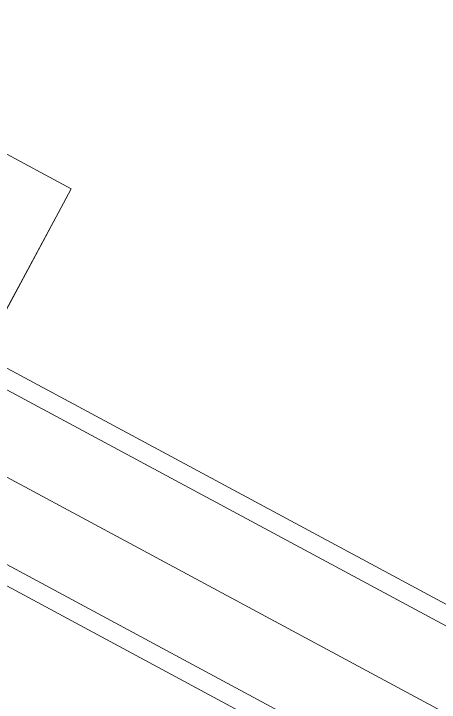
# Model space of a CAD drawing. Header units: millimetres. Extents: x -6949 to 83354, y -55091 to 16861.
# Drawn here: x 15892.1 to 16117.7, y 11308.4 to 11673.2 of the extents above; entities that cross this region are included whole.
import ezdxf

# ---------------------------------------------------------------- set-up
doc = ezdxf.new("R2010")
doc.units = ezdxf.units.MM
doc.layers.add('A-DETL', color=7, linetype='Continuous', lineweight=18, true_color=0x00a600)
doc.layers.add('S-BEAM', color=7, linetype='Continuous', lineweight=18)
doc.layers.add('S-FSTN', color=7, linetype='Continuous', lineweight=18)

msp = doc.modelspace()

# ---------------------------------------------------------------- linework, layer by layer
at = {"layer": 'A-DETL'}
msp.add_line((15000, 11905), (17466.48, 10579.68), dxfattribs=at)
at = {"layer": 'S-BEAM'}
for p, q in [((18374.26, 10149.57), (15760.73, 11553.9)), ((18369.52, 10140.76), (15756, 11545.1)), ((15717.37, 11473.22), (18330.9, 10068.88)), ((15712.64, 11464.41), (18326.17, 10060.07))]:
    msp.add_line(p, q, dxfattribs=at)
at = {"layer": 'S-FSTN'}
for p, q in [((15658.31, 11722.46), (15922.58, 11580.46)), ((15922.58, 11580.46), (15658.31, 11722.46)), ((15922.58, 11580.46), (15658.31, 11722.46)), ((15922.58, 11580.46), (15875.24, 11492.37)), ((15919.74, 11575.18), (15922.58, 11580.46)), ((15922.58, 11580.46), (15919.74, 11575.18)), ((15919.74, 11575.18), (15885.66, 11511.75))]:
    msp.add_line(p, q, dxfattribs=at)

doc.saveas('drawing.dxf')
